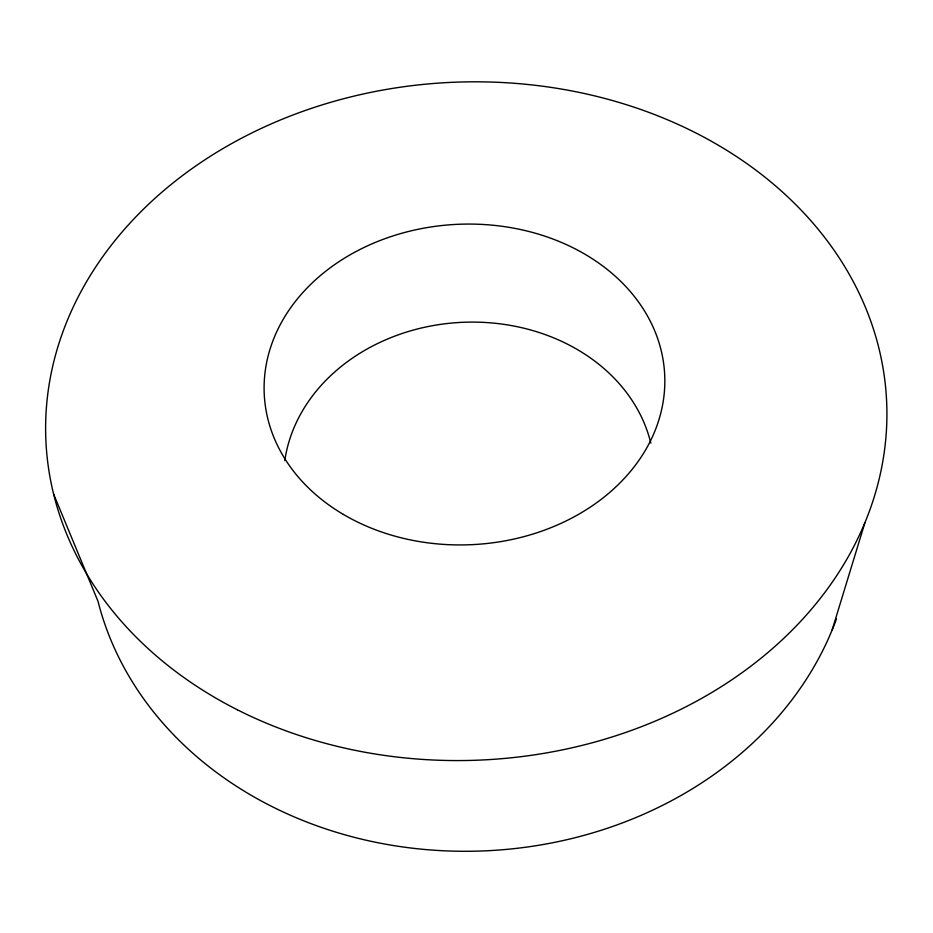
<?xml version="1.0" encoding="UTF-8"?>
<svg xmlns="http://www.w3.org/2000/svg" width="933" height="933" viewBox="0 0 933 933"><rect width="100%" height="100%" fill="white"/><g stroke="black" fill="none" stroke-linecap="round" stroke-linejoin="round"><path stroke-width="1.4" d="M832.213 629.775L864.949 522.597M53.613 494.082L98.023 601.353A382.017 322.165 -2.8 0 0 454.534 851.164A382.017 322.165 -2.8 0 0 836.493 618.731M284.798 460.61A185.597 154.213 -2.8 0 1 461.695 322.351A185.597 154.213 -2.8 0 1 650.826 443.14M237.332 709.768A420.83 339.169 -2.8 0 0 886.35 431.606A420.83 339.169 -2.8 0 0 275.118 122.211A420.83 339.169 -2.8 0 0 237.332 709.768M343.391 514.433A200.455 160.324 -2.8 0 0 663.27 401.038A200.455 160.324 -2.8 0 0 386.752 238.032A200.455 160.324 -2.8 0 0 343.391 514.433"/></g></svg>
